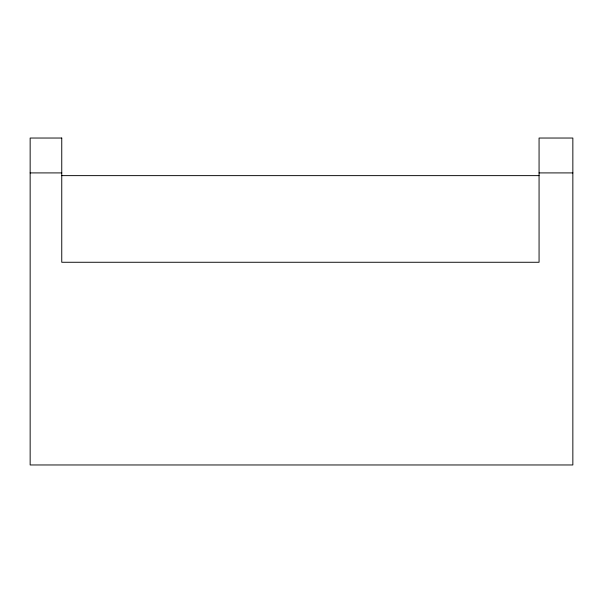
<?xml version="1.0" encoding="UTF-8"?>
<svg xmlns="http://www.w3.org/2000/svg" width="603" height="603" viewBox="0 0 603 603"><rect width="100%" height="100%" fill="white"/><g stroke="black" fill="none" stroke-linecap="round" stroke-linejoin="round"><path stroke-width="0.9" d="M30.15 172.91L61.755 172.91M539.067 172.91L572.85 172.91M61.755 175.631L539.067 175.631M61.755 138.034L30.15 138.034L30.15 464.966L572.85 464.966L572.85 138.034L539.067 138.034L539.067 262.267L61.755 262.267L61.755 138.034"/></g></svg>
